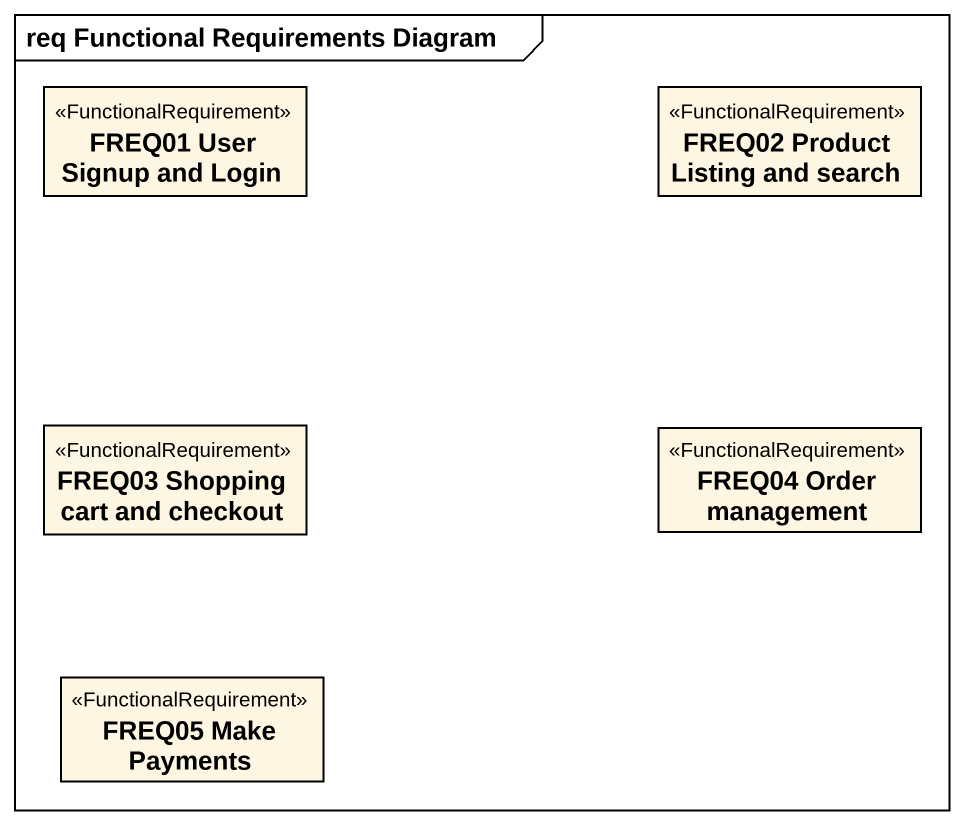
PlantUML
@startuml
mainframe req Functional Requirements Diagram
hide circle
hide empty members
class "FREQ01 User Signup and Login" as FREQ01_User_Signup_and_Login <<FunctionalRequirement>>
class "FREQ02 Product Listing and search" as FREQ02_Product_Listing_and <<FunctionalRequirement>>
class "FREQ03 Shopping cart and checkout" as FREQ03_Shopping_cart_and <<FunctionalRequirement>>
class "FREQ04 Order management" as FREQ04_Order_management <<FunctionalRequirement>>
class "FREQ05 Make Payments" as FREQ05_Make_Payments <<FunctionalRequirement>>
@enduml
